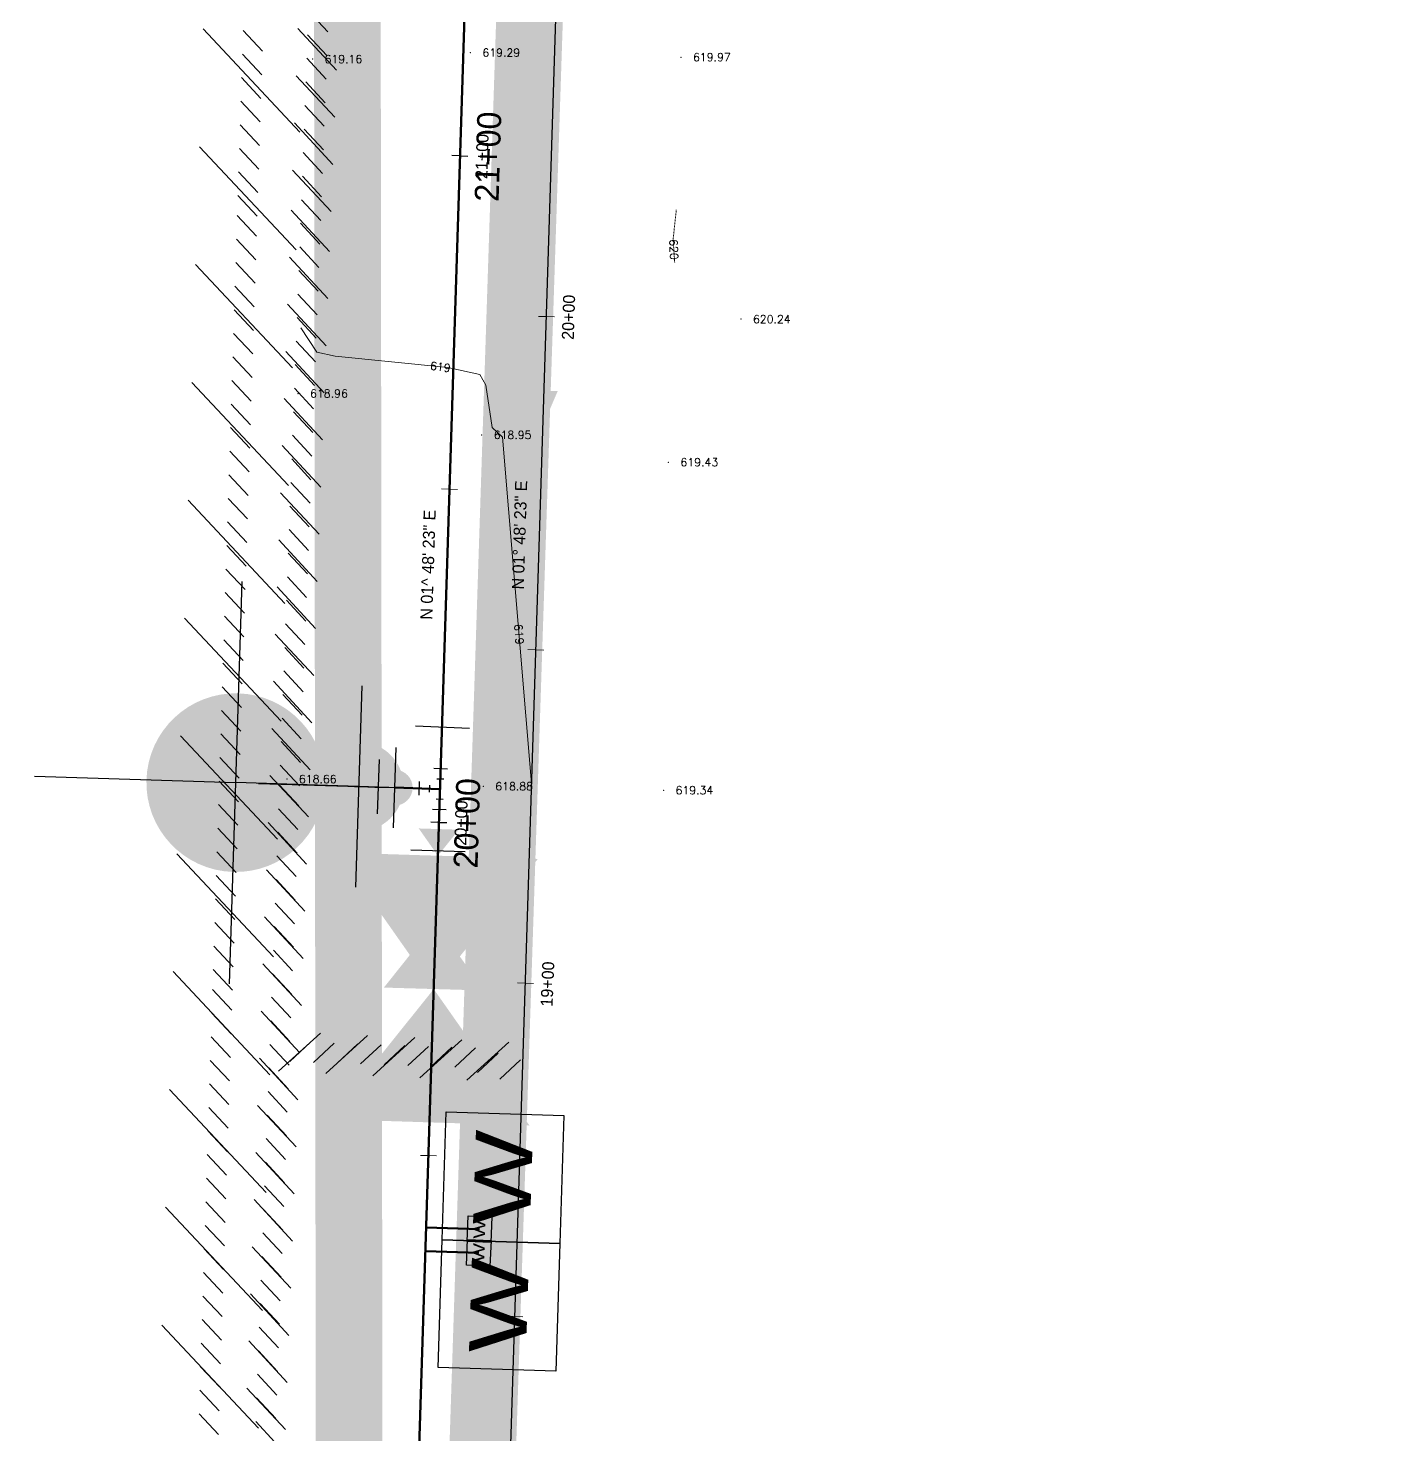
# Model space of a CAD drawing. Extents: x 2536931 to 2538613, y 7112513 to 7131087.
# Drawn here: x 2538311 to 2538514.2, y 7126765.9 to 7126976.9 of the extents above; entities that cross this region are included whole.
import ezdxf
from ezdxf.enums import TextEntityAlignment as Align

# ---------------------------------------------------------------- set-up
doc = ezdxf.new("R2010")
doc.units = 0
doc.header["$MEASUREMENT"] = 0
doc.linetypes.add('HIDDEN2', pattern=[0.1875, 0.125, -0.0625])
for name, color, linetype, lineweight in [('C-FIRE-HYDT-100SCALE', 7, 'Continuous', 30), ('C-FIRE-HYDT-200SCALE', 3, 'Continuous', 30), ('C-FIRE-HYDT-20SCALE', 30, 'Continuous', 30), ('C-FIRE-HYDT-40SCALE', 1, 'Continuous', 30), ('C-SSWR-UGND', 1, 'Continuous', 30), ('C-SSWR-UGND-ABAN', 7, 'Continuous', 13), ('C-SSWR-UGND-ABAN-20-SCALE', 7, 'Continuous', 13), ('C-WATR-INST-100SCALE', 7, 'Continuous', 30), ('C-WATR-INST-200SCALE', 3, 'Continuous', 30), ('C-WATR-INST-20SCALE', 30, 'Continuous', 30), ('C-WATR-INST-40SCALE', 1, 'Continuous', 30), ('C-WATR-UGND', 4, 'Continuous', 53), ('C-WATR-UGND-ABANDON-100', 7, 'Continuous', 13), ('C-WATR-UGND-ABANDON-20', 7, 'Continuous', 13), ('D_ALIGN_WL_20_SCALE', 7, 'Continuous', 30), ('D_ALIGN_WL_40_SCALE', 7, 'Continuous', 30), ('distance', 54, 'Continuous', 0), ('PT', 7, 'Continuous', 0), ('PTELEV', 5, 'Continuous', 0), ('V-TOPO-MAJR', 252, 'HIDDEN2', 0), ('V-TOPO-MINR', 8, 'Continuous', 0)]:
    doc.layers.add(name, color=color, linetype=linetype, lineweight=lineweight)
doc.layers.add('C-WATR-UGND-OLD', color=56, linetype='Continuous', lineweight=53, plot=False)
doc.styles.add('L90', font='simplex.shx', dxfattribs={"height": 0.0075})
doc.styles.add('Outline', font='simplex.shx', dxfattribs={"height": 0.09})
doc.styles.add('PTXT', font='romans.shx')
doc.styles.add('ROMANS', font='romans.shx')
doc.styles.add('Style-BRIDGE', font='BRIDGE.shx')

# ---------------------------------------------------------------- blocks, each defined once
blk = doc.blocks.new('FHP40SC')
at = {"layer": 'C-FIRE-HYDT-40SCALE'}
h = blk.add_hatch(color=256, dxfattribs=at)
edge = h.paths.add_edge_path()
edge.add_arc((0, 0), 2.68, 0.0002, 360.0002)
for p, q in [((0, 6.04), (0, 0)), ((-6.04, 0), (6.04, 0))]:
    blk.add_line(p, q, dxfattribs=at)
blk = doc.blocks.new('FHP40SC_1')
at = {"layer": 'C-FIRE-HYDT-20SCALE'}
h = blk.add_hatch(color=256, dxfattribs=at)
edge = h.paths.add_edge_path()
edge.add_arc((0, 0), 2.68, 0.0002, 360.0002)
for p, q in [((0, 6.04), (0, 0)), ((-6.04, 0), (6.04, 0))]:
    blk.add_line(p, q, dxfattribs=at)
blk = doc.blocks.new('TP20SC')
at = {"layer": 'C-WATR-INST-20SCALE'}
for p, q in [((-1.54, -0.51), (-1.54, 0.51)), ((-1.54, 0), (0, 0)), ((-0.51, 1.54), (0.51, 1.54)), ((0, 1.54), (0, 0)), ((1.54, 0), (0, 0)), ((1.54, 0.51), (1.54, -0.51))]:
    blk.add_line(p, q, dxfattribs=at)
blk = doc.blocks.new('WMP20SC new')
at = {"layer": 'C-WATR-INST-20SCALE', "lineweight": 30, "flags": 128}
blk.add_lwpolyline([(-1.92, 1.77), (1.92, 1.77), (1.92, -1.77), (-1.92, -1.77)], close=True, dxfattribs=at)
at = {"layer": 'C-WATR-INST-20SCALE', "color": 7, "linetype": 'Continuous', "lineweight": 30, "insert": (0, 0), "char_height": 1.71, "attachment_point": 5, "line_spacing_factor": 0.722892, "style": 'Outline'}
blk.add_mtext('\\FBRIDGE.shx;\\W1.315789x;W', dxfattribs=at)
blk = doc.blocks.new('WMP20SC new_1')
at = {"layer": 'C-WATR-INST-100SCALE', "flags": 128}
blk.add_lwpolyline([(-1.919, 1.767), (1.919, 1.767), (1.919, -1.767), (-1.919, -1.767)], close=True, dxfattribs=at)
at = {"layer": 'C-WATR-INST-100SCALE', "insert": (0, 0), "char_height": 1.71, "attachment_point": 5, "line_spacing_factor": 0.722892, "style": 'Outline'}
blk.add_mtext('\\FBRIDGE.shx;\\W1.315789x;W', dxfattribs=at)
blk = doc.blocks.new('FHP40SC_3')
at = {"layer": 'C-FIRE-HYDT-200SCALE'}
h = blk.add_hatch(color=256, dxfattribs=at)
edge = h.paths.add_edge_path()
edge.add_arc((0, 0), 2.679, 0.00017, 360.00017)
for p, q in [((0, 6.04), (0, 0)), ((-6.04, 0), (6.04, 0))]:
    blk.add_line(p, q, dxfattribs=at)
blk = doc.blocks.new('FHP40SC_4')
at = {"layer": 'C-FIRE-HYDT-100SCALE'}
h = blk.add_hatch(color=256, dxfattribs=at)
edge = h.paths.add_edge_path()
edge.add_arc((0, 0), 2.679, 0.0002, 360.0002)
for p, q in [((0, 6.04), (0, 0)), ((-6.04, 0), (6.04, 0))]:
    blk.add_line(p, q, dxfattribs=at)
blk = doc.blocks.new('WVP40SC_3')
at = {"layer": 'C-WATR-UGND-OLD', "extrusion": (0, 0, -1)}
blk.add_solid([(4, -3), (4, 3), (0, 0)], dxfattribs=at)
at = {"layer": 'C-WATR-UGND-OLD'}
blk.add_solid([(0, 0), (4, -3), (4, 3)], dxfattribs=at)
blk = doc.blocks.new('WVP40SC_2')
at = {"layer": 'C-WATR-INST-200SCALE', "extrusion": (0, 0, -1)}
blk.add_solid([(4, -3), (4, 3), (0, 0)], dxfattribs=at)
at = {"layer": 'C-WATR-INST-200SCALE'}
blk.add_solid([(0, 0), (4, -3), (4, 3)], dxfattribs=at)
blk = doc.blocks.new('WVP40SC')
at = {"layer": 'C-WATR-INST-40SCALE', "extrusion": (0, 0, -1)}
blk.add_solid([(4, -3), (4, 3), (0, 0)], dxfattribs=at)
at = {"layer": 'C-WATR-INST-40SCALE'}
blk.add_solid([(0, 0), (4, -3), (4, 3)], dxfattribs=at)
blk = doc.blocks.new('WVP40SC_1')
at = {"layer": 'C-WATR-INST-20SCALE', "extrusion": (0, 0, -1)}
blk.add_solid([(4, -3), (4, 3), (0, 0)], dxfattribs=at)
at = {"layer": 'C-WATR-INST-20SCALE'}
blk.add_solid([(0, 0), (4, -3), (4, 3)], dxfattribs=at)

msp = doc.modelspace()

# ---------------------------------------------------------------- linework, layer by layer
at = {"layer": 'C-SSWR-UGND'}
msp.add_line((2538381.69, 7126708.73), (2538396.35, 7127173.5), dxfattribs=at)
at = {"layer": 'C-SSWR-UGND', "extrusion": (0, 0, -1)}
msp.add_solid([(-2538386.35, 7126922.56), (-2538388.27, 7126917.32), (-2538390.46, 7126922.45)], dxfattribs=at)
at = {"layer": 'C-SSWR-UGND-ABAN', "linetype": 'Continuous'}
for p, q in [((2538351.51, 7126976.8), (2538357.28, 7126970.58)), ((2538351.24, 7126969.73), (2538357.02, 7126963.51)), ((2538350.98, 7126962.67), (2538356.75, 7126956.45)), ((2538350.71, 7126955.6), (2538356.49, 7126949.38)), ((2538350.49, 7126949.6), (2538356.26, 7126943.38)), ((2538350.22, 7126942.54), (2538355.99, 7126936.32)), ((2538349.96, 7126935.47), (2538355.73, 7126929.25)), ((2538349.69, 7126928.41), (2538355.46, 7126922.19)), ((2538349.43, 7126921.34), (2538355.2, 7126915.12)), ((2538349.16, 7126914.27), (2538354.93, 7126908.05)), ((2538348.9, 7126907.21), (2538354.67, 7126900.99)), ((2538348.63, 7126900.14), (2538354.4, 7126893.92)), ((2538348.37, 7126893.08), (2538354.14, 7126886.85)), ((2538348.1, 7126886.01), (2538353.87, 7126879.79)), ((2538347.84, 7126878.94), (2538353.61, 7126872.72)), ((2538347.57, 7126871.88), (2538353.34, 7126865.66)), ((2538347.31, 7126864.81), (2538353.08, 7126858.59)), ((2538347.04, 7126857.75), (2538352.81, 7126851.52)), ((2538346.78, 7126850.68), (2538352.55, 7126844.46)), ((2538346.51, 7126843.61), (2538352.28, 7126837.39)), ((2538346.25, 7126836.55), (2538352.02, 7126830.33)), ((2538345.98, 7126829.48), (2538351.75, 7126823.26)), ((2538354.9, 7126826.19), (2538348.61, 7126820.48)), ((2538361.96, 7126825.85), (2538355.68, 7126820.14)), ((2538369.02, 7126825.51), (2538362.74, 7126819.8)), ((2538376.08, 7126825.17), (2538369.8, 7126819.46)), ((2538383.15, 7126824.83), (2538376.86, 7126819.12)), ((2538345.72, 7126822.41), (2538351.49, 7126816.19)), ((2538345.45, 7126815.35), (2538351.22, 7126809.13)), ((2538345.19, 7126808.28), (2538350.96, 7126802.06)), ((2538344.92, 7126801.22), (2538350.69, 7126795)), ((2538344.66, 7126794.15), (2538350.43, 7126787.93)), ((2538344.39, 7126787.08), (2538350.16, 7126780.86)), ((2538344.12, 7126780.02), (2538349.9, 7126773.8)), ((2538343.86, 7126772.95), (2538349.63, 7126766.73))]:
    msp.add_line(p, q, dxfattribs=at)
at = {"layer": 'C-SSWR-UGND-ABAN-20-SCALE', "linetype": 'Continuous'}
for p, q in [((2538353.09, 7126979.41), (2538355.98, 7126976.3)), ((2538352.96, 7126975.88), (2538355.85, 7126972.77)), ((2538352.83, 7126972.35), (2538355.72, 7126969.24)), ((2538352.7, 7126968.81), (2538355.58, 7126965.7)), ((2538352.56, 7126965.28), (2538355.45, 7126962.17)), ((2538352.43, 7126961.75), (2538355.32, 7126958.64)), ((2538352.3, 7126958.21), (2538355.19, 7126955.1)), ((2538352.17, 7126954.68), (2538355.05, 7126951.57)), ((2538352.04, 7126951.15), (2538354.92, 7126948.04)), ((2538351.9, 7126947.61), (2538354.79, 7126944.5)), ((2538351.77, 7126944.08), (2538354.66, 7126940.97)), ((2538351.64, 7126940.55), (2538354.52, 7126937.44)), ((2538351.51, 7126937.01), (2538354.39, 7126933.9)), ((2538351.37, 7126933.48), (2538354.26, 7126930.37)), ((2538351.24, 7126929.95), (2538354.13, 7126926.84)), ((2538351.11, 7126926.42), (2538353.99, 7126923.31)), ((2538350.98, 7126922.88), (2538353.86, 7126919.77)), ((2538350.84, 7126919.35), (2538353.73, 7126916.24)), ((2538350.71, 7126915.82), (2538353.6, 7126912.71)), ((2538350.58, 7126912.28), (2538353.46, 7126909.17)), ((2538350.45, 7126908.75), (2538353.33, 7126905.64)), ((2538350.31, 7126905.22), (2538353.2, 7126902.11)), ((2538350.18, 7126901.68), (2538353.07, 7126898.57)), ((2538350.05, 7126898.15), (2538352.93, 7126895.04)), ((2538349.92, 7126894.62), (2538352.8, 7126891.51)), ((2538349.78, 7126891.09), (2538352.67, 7126887.97)), ((2538349.65, 7126887.55), (2538352.54, 7126884.44)), ((2538349.52, 7126884.02), (2538352.41, 7126880.91)), ((2538349.39, 7126880.49), (2538352.27, 7126877.38)), ((2538349.25, 7126876.95), (2538352.14, 7126873.84)), ((2538349.12, 7126873.42), (2538352.01, 7126870.31)), ((2538348.99, 7126869.89), (2538351.88, 7126866.78)), ((2538348.86, 7126866.35), (2538351.74, 7126863.24)), ((2538348.75, 7126863.36), (2538351.63, 7126860.25)), ((2538348.61, 7126859.82), (2538351.5, 7126856.71)), ((2538348.48, 7126856.29), (2538351.37, 7126853.18)), ((2538348.35, 7126852.76), (2538351.23, 7126849.65)), ((2538348.22, 7126849.22), (2538351.1, 7126846.11)), ((2538348.08, 7126845.69), (2538350.97, 7126842.58)), ((2538347.95, 7126842.16), (2538350.84, 7126839.05)), ((2538347.82, 7126838.62), (2538350.7, 7126835.51)), ((2538347.69, 7126835.09), (2538350.57, 7126831.98)), ((2538347.55, 7126831.56), (2538350.44, 7126828.45)), ((2538347.42, 7126828.02), (2538350.31, 7126824.91)), ((2538347.29, 7126824.49), (2538350.17, 7126821.38)), ((2538350.31, 7126821.93), (2538353.41, 7126824.82)), ((2538353.84, 7126821.8), (2538356.94, 7126824.7)), ((2538357.37, 7126821.68), (2538360.48, 7126824.57)), ((2538360.91, 7126821.56), (2538364.01, 7126824.45)), ((2538364.44, 7126821.43), (2538367.54, 7126824.33)), ((2538367.97, 7126821.31), (2538371.08, 7126824.2)), ((2538371.51, 7126821.19), (2538374.61, 7126824.08)), ((2538375.04, 7126821.06), (2538378.14, 7126823.96)), ((2538378.44, 7126820.3), (2538381.54, 7126823.19)), ((2538381.79, 7126819.27), (2538384.89, 7126822.16)), ((2538347.16, 7126820.96), (2538350.04, 7126817.85)), ((2538347.02, 7126817.43), (2538349.91, 7126814.32)), ((2538346.89, 7126813.89), (2538349.78, 7126810.78)), ((2538346.76, 7126810.36), (2538349.64, 7126807.25)), ((2538346.63, 7126806.83), (2538349.51, 7126803.72)), ((2538346.49, 7126803.29), (2538349.38, 7126800.18)), ((2538346.36, 7126799.76), (2538349.25, 7126796.65)), ((2538346.23, 7126796.23), (2538349.12, 7126793.12)), ((2538346.1, 7126792.69), (2538348.98, 7126789.58)), ((2538345.96, 7126789.16), (2538348.85, 7126786.05)), ((2538345.83, 7126785.63), (2538348.72, 7126782.52)), ((2538345.7, 7126782.1), (2538348.59, 7126778.99)), ((2538345.57, 7126778.56), (2538348.45, 7126775.45)), ((2538345.44, 7126775.03), (2538348.32, 7126771.92)), ((2538345.3, 7126771.5), (2538348.19, 7126768.39)), ((2538345.17, 7126767.96), (2538348.06, 7126764.85))]:
    msp.add_line(p, q, dxfattribs=at)
at = {"layer": 'C-WATR-INST-200SCALE'}
for p, q in [((2538377.25, 7126871.88), (2538369.12, 7126872.2)), ((2538373.11, 7126872.05), (2538372.52, 7126853.51)), ((2538363.71, 7126867.21), (2538363.39, 7126859.08)), ((2538372.81, 7126862.78), (2538342.17, 7126863.74)), ((2538376.59, 7126853.38), (2538368.45, 7126853.64))]:
    msp.add_line(p, q, dxfattribs=at)
at = {"layer": 'C-WATR-INST-40SCALE'}
for p, q in [((2538371.88, 7126865.9), (2538373.94, 7126865.83)), ((2538372.91, 7126865.86), (2538372.81, 7126862.78)), ((2538369.7, 7126861.85), (2538369.76, 7126863.9)), ((2538369.73, 7126862.88), (2538372.81, 7126862.78)), ((2538372.72, 7126859.69), (2538372.81, 7126862.78)), ((2538373.74, 7126859.66), (2538371.69, 7126859.73))]:
    msp.add_line(p, q, dxfattribs=at)
at = {"layer": 'C-WATR-UGND'}
for p, q in [((2538368.71, 7126732.77), (2538423.09, 7128457.03)), ((2538372.81, 7126862.78), (2538366.03, 7126862.99)), ((2538378.74, 7126796.78), (2538370.74, 7126797.04)), ((2538378.62, 7126793.25), (2538370.63, 7126793.5))]:
    msp.add_line(p, q, dxfattribs=at)
at = {"layer": 'C-WATR-UGND-ABANDON-100'}
for p, q in [((2538351.8, 7126961.3), (2538337.29, 7126976.77)), ((2538351.24, 7126943.63), (2538336.72, 7126959.1)), ((2538350.67, 7126925.96), (2538336.16, 7126941.43)), ((2538350.11, 7126908.29), (2538335.6, 7126923.76)), ((2538349.55, 7126890.62), (2538335.03, 7126906.09)), ((2538348.98, 7126872.95), (2538334.47, 7126888.42)), ((2538348.42, 7126855.28), (2538333.91, 7126870.75)), ((2538347.86, 7126837.62), (2538333.34, 7126853.09)), ((2538347.29, 7126819.95), (2538332.78, 7126835.42)), ((2538346.73, 7126802.28), (2538332.22, 7126817.75)), ((2538346.17, 7126784.61), (2538331.65, 7126800.08)), ((2538345.6, 7126766.94), (2538331.09, 7126782.41))]:
    msp.add_line(p, q, dxfattribs=at)
at = {"layer": 'C-WATR-UGND-ABANDON-20', "linetype": 'Continuous'}
for p, q in [((2538343.28, 7126976.51), (2538346.18, 7126973.42)), ((2538343.17, 7126972.98), (2538346.07, 7126969.89)), ((2538343.06, 7126969.45), (2538345.96, 7126966.35)), ((2538342.94, 7126965.91), (2538345.85, 7126962.82)), ((2538342.83, 7126962.38), (2538345.73, 7126959.28)), ((2538342.72, 7126958.85), (2538345.62, 7126955.75)), ((2538342.61, 7126955.31), (2538345.51, 7126952.22)), ((2538342.49, 7126951.78), (2538345.4, 7126948.68)), ((2538342.4, 7126948.78), (2538345.3, 7126945.68)), ((2538342.28, 7126945.25), (2538345.19, 7126942.15)), ((2538342.17, 7126941.71), (2538345.07, 7126938.62)), ((2538342.06, 7126938.18), (2538344.96, 7126935.08)), ((2538341.95, 7126934.64), (2538344.85, 7126931.55)), ((2538341.83, 7126931.11), (2538344.74, 7126928.02)), ((2538341.72, 7126927.58), (2538344.62, 7126924.48)), ((2538341.61, 7126924.04), (2538344.51, 7126920.95)), ((2538341.5, 7126920.51), (2538344.4, 7126917.41)), ((2538341.38, 7126916.98), (2538344.29, 7126913.88)), ((2538341.27, 7126913.44), (2538344.17, 7126910.35)), ((2538341.16, 7126909.91), (2538344.06, 7126906.81)), ((2538341.04, 7126906.37), (2538343.95, 7126903.28)), ((2538340.93, 7126902.84), (2538343.83, 7126899.75)), ((2538340.82, 7126899.31), (2538343.72, 7126896.21)), ((2538340.71, 7126895.77), (2538343.61, 7126892.68)), ((2538340.59, 7126892.24), (2538343.5, 7126889.15)), ((2538340.48, 7126888.71), (2538343.38, 7126885.61)), ((2538340.37, 7126885.17), (2538343.27, 7126882.08)), ((2538340.26, 7126881.64), (2538343.16, 7126878.54)), ((2538340.14, 7126878.1), (2538343.05, 7126875.01)), ((2538340.03, 7126874.57), (2538342.93, 7126871.48)), ((2538339.92, 7126871.04), (2538342.82, 7126867.94)), ((2538339.81, 7126867.5), (2538342.71, 7126864.41)), ((2538339.69, 7126863.97), (2538342.6, 7126860.88)), ((2538339.58, 7126860.44), (2538342.48, 7126857.34)), ((2538339.47, 7126856.9), (2538342.37, 7126853.81)), ((2538339.35, 7126853.37), (2538342.26, 7126850.27)), ((2538339.24, 7126849.83), (2538342.14, 7126846.74)), ((2538339.13, 7126846.3), (2538342.03, 7126843.21)), ((2538339.02, 7126842.77), (2538341.92, 7126839.67)), ((2538338.9, 7126839.23), (2538341.81, 7126836.14)), ((2538338.79, 7126835.7), (2538341.69, 7126832.61)), ((2538338.7, 7126832.7), (2538341.6, 7126829.61)), ((2538338.58, 7126829.17), (2538341.49, 7126826.07)), ((2538338.47, 7126825.63), (2538341.37, 7126822.54)), ((2538338.36, 7126822.1), (2538341.26, 7126819.01)), ((2538338.24, 7126818.57), (2538341.15, 7126815.47)), ((2538338.13, 7126815.03), (2538341.04, 7126811.94)), ((2538338.02, 7126811.5), (2538340.92, 7126808.4)), ((2538337.91, 7126807.96), (2538340.81, 7126804.87)), ((2538337.79, 7126804.43), (2538340.7, 7126801.34)), ((2538337.68, 7126800.9), (2538340.58, 7126797.8)), ((2538337.57, 7126797.36), (2538340.47, 7126794.27)), ((2538337.46, 7126793.83), (2538340.36, 7126790.74)), ((2538337.34, 7126790.3), (2538340.25, 7126787.2)), ((2538337.23, 7126786.76), (2538340.13, 7126783.67)), ((2538337.12, 7126783.23), (2538340.02, 7126780.13)), ((2538337.01, 7126779.69), (2538339.91, 7126776.6)), ((2538336.89, 7126776.16), (2538339.8, 7126773.07)), ((2538336.78, 7126772.63), (2538339.68, 7126769.53)), ((2538336.67, 7126769.09), (2538339.57, 7126766))]:
    msp.add_line(p, q, dxfattribs=at)
at = {"layer": 'D_ALIGN_WL_20_SCALE', "color": 6, "lineweight": 13}
for p, q in [((2538375.81, 7126957.73), (2538374.61, 7126957.77)), ((2538375.81, 7126957.73), (2538377.01, 7126957.69)), ((2538374.23, 7126907.76), (2538373.03, 7126907.79)), ((2538374.23, 7126907.76), (2538375.43, 7126907.72)), ((2538372.81, 7126862.78), (2538371.61, 7126862.82)), ((2538372.66, 7126857.78), (2538371.46, 7126857.82)), ((2538372.66, 7126857.78), (2538373.85, 7126857.74)), ((2538371.08, 7126807.81), (2538369.88, 7126807.84)), ((2538371.08, 7126807.81), (2538372.28, 7126807.77))]:
    msp.add_line(p, q, dxfattribs=at)
at = {"layer": 'D_ALIGN_WL_20_SCALE', "color": 2, "lineweight": 13}
for p, q in [((2538388.78, 7126933.62), (2538387.58, 7126933.66)), ((2538388.78, 7126933.62), (2538389.98, 7126933.58)), ((2538387.2, 7126883.65), (2538386, 7126883.69)), ((2538387.2, 7126883.65), (2538388.4, 7126883.61)), ((2538385.63, 7126833.67), (2538384.43, 7126833.71)), ((2538385.63, 7126833.67), (2538386.83, 7126833.63)), ((2538384.05, 7126783.7), (2538382.85, 7126783.73)), ((2538384.05, 7126783.7), (2538385.25, 7126783.66))]:
    msp.add_line(p, q, dxfattribs=at)
at = {"layer": 'D_ALIGN_WL_40_SCALE', "color": 6}
for p, q in [((2538375.81, 7126957.73), (2538374.61, 7126957.77)), ((2538375.81, 7126957.73), (2538377.01, 7126957.69)), ((2538372.66, 7126857.78), (2538371.46, 7126857.82)), ((2538372.66, 7126857.78), (2538373.85, 7126857.74))]:
    msp.add_line(p, q, dxfattribs=at)
at = {"layer": 'distance', "color": 7, "linetype": 'Continuous', "lineweight": 0, "const_width": 10}
for points in [[(2538509.23, 7129167.85), (2538386.36, 7128095.99), (2538358.75, 7127119.82), (2538359.33, 7126636.89), (2538336.27, 7125875.85)], [(2538350.05, 7125872.84), (2538429.93, 7128312.9), (2538436.68, 7128453.75), (2538506.78, 7129126.31)]]:
    msp.add_lwpolyline(points, dxfattribs=at)
at = {"layer": 'PT'}
for p in [(2538377.37, 7126973.2, 619.29), (2538353.69, 7126972.23, 619.16), (2538408.96, 7126972.52, 619.96), (2538417.95, 7126933.24, 620.24), (2538351.53, 7126922.09, 618.96), (2538379.07, 7126915.88, 618.94), (2538407.08, 7126911.79, 619.43), (2538349.85, 7126864.28, 618.66), (2538379.3, 7126863.18, 618.88), (2538406.34, 7126862.6, 619.34)]:
    msp.add_point(p, dxfattribs=at)
at = {"layer": 'V-TOPO-MAJR', "elevation": 620, "flags": 128}
msp.add_lwpolyline([(2538408.01, 7126941.71), (2538407.78, 7126945.22), (2538408.25, 7126949.63)], dxfattribs=at)
at = {"layer": 'V-TOPO-MINR', "elevation": 619, "flags": 128}
msp.add_lwpolyline([(2538351.95, 7126931.92), (2538354.32, 7126928.27), (2538357.11, 7126927.68), (2538373.98, 7126925.97), (2538378.8, 7126924.96), (2538379.66, 7126923.32), (2538380.61, 7126916.98), (2538382.19, 7126915.52), (2538386.58, 7126863.03)], dxfattribs=at)

# ---------------------------------------------------------------- block references
at = {"layer": 'C-FIRE-HYDT-100SCALE', "xscale": 2.499999999999999, "yscale": 2.499999999999999, "zscale": 2.499999999999999, "rotation": 88.1931155652171}
msp.add_blockref('FHP40SC_3', (2538360.67, 7126863.16), dxfattribs=at)
at = {"layer": 'C-FIRE-HYDT-200SCALE', "xscale": 5.000000000000001, "yscale": 5.000000000000001, "zscale": 5.000000000000001, "rotation": 88.198098477372}
msp.add_blockref('FHP40SC_4', (2538342.17, 7126863.74), dxfattribs=at)
at = {"layer": 'C-FIRE-HYDT-20SCALE', "xscale": 0.4999999999999999, "yscale": 0.5, "zscale": 0.5, "rotation": 88.17507456812496}
msp.add_blockref('FHP40SC_1', (2538366.03, 7126862.99), dxfattribs=at)
at = {"layer": 'C-FIRE-HYDT-40SCALE', "rotation": 88.17507456812496}
msp.add_blockref('FHP40SC', (2538366.03, 7126862.99), dxfattribs=at)
at = {"layer": 'C-WATR-INST-100SCALE'}
for name, p, xscale, yscale, zscale, rotation in [('WVP40SC_3', (2538372.18, 7126842.79), 2.5, 2.5, 2.5, 268.343954216411), ('WMP20SC new_1', (2538382.26, 7126804.51), 5, 5, 5, 88.19367748134945), ('WMP20SC new_1', (2538381.65, 7126785.34), 5, 5, 5, 88.19367748134945)]:
    msp.add_blockref(name, p, dxfattribs=dict(at, xscale=xscale, yscale=yscale, zscale=zscale, rotation=rotation))
at = {"layer": 'C-WATR-INST-200SCALE', "xscale": 5.000000000000001, "yscale": 5.000000000000001, "zscale": 5.000000000000001, "rotation": 88.19367624997378}
msp.add_blockref('WVP40SC_2', (2538371.87, 7126832.79), dxfattribs=at)
at = {"layer": 'C-WATR-INST-20SCALE', "rotation": 88.19367804357529}
msp.add_blockref('TP20SC', (2538372.81, 7126862.78), dxfattribs=at)
at = {"layer": 'C-WATR-INST-20SCALE', "xscale": 0.5000000000000001, "yscale": 0.5000000000000001, "zscale": 0.5000000000000001, "rotation": 88.19367624997378}
msp.add_blockref('WVP40SC_1', (2538372.5, 7126852.78), dxfattribs=at)
at = {"layer": 'C-WATR-INST-20SCALE', "lineweight": 30, "rotation": 87.62539200708026}
for p in [(2538378.74, 7126796.78), (2538378.62, 7126793.25)]:
    msp.add_blockref('WMP20SC new', p, dxfattribs=at)
at = {"layer": 'C-WATR-INST-40SCALE', "rotation": 88.19367624997378}
msp.add_blockref('WVP40SC', (2538372.5, 7126852.78), dxfattribs=at)

# ---------------------------------------------------------------- texts
at = {"layer": 'D_ALIGN_WL_20_SCALE', "color": 2, "lineweight": 13, "style": 'Style-BRIDGE'}
for s, rotation, p in [('20+00', 88.1937, (2538391.18, 7126933.55)), ('N 01%%d 48\' 23" E', 88.1937, (2538383.84, 7126900.9)), ('19+00', 87.5892, (2538388.03, 7126833.58))]:
    msp.add_text(s, height=1.8, rotation=rotation, dxfattribs=at).set_placement(p, align=Align.TOP_CENTER)
at = {"layer": 'D_ALIGN_WL_20_SCALE', "color": 6, "lineweight": 13, "char_height": 1.8, "attachment_point": 2, "rotation": 88.1937, "line_spacing_factor": 0.722892, "style": 'L90'}
for s, insert in [('\\FBRIDGE.shx;21+00', (2538378.21, 7126957.66)), ('\\FBRIDGE.shx;N 01^  48\' 23" E', (2538370.11, 7126896.45)), ('\\FBRIDGE.shx;20+00', (2538375.05, 7126857.71))]:
    msp.add_mtext(s, dxfattribs=dict(at, insert=insert))
at = {"layer": 'D_ALIGN_WL_40_SCALE', "color": 6, "char_height": 3.6, "attachment_point": 2, "rotation": 88.1937, "line_spacing_factor": 0.722892, "style": 'L90'}
for s, insert in [('\\FBRIDGE.shx;21+00', (2538378.21, 7126957.66)), ('\\FBRIDGE.shx;20+00', (2538375.05, 7126857.71))]:
    msp.add_mtext(s, dxfattribs=dict(at, insert=insert))
at = {"layer": 'PTELEV', "style": 'PTXT'}
for s, p in [('619.29', (2538379.17, 7126972.6, 619.29)), ('619.97', (2538410.76, 7126971.92, 619.96)), ('619.16', (2538355.49, 7126971.63, 619.16)), ('620.24', (2538419.75, 7126932.64, 620.24)), ('618.96', (2538353.33, 7126921.49, 618.96)), ('618.95', (2538380.87, 7126915.28, 618.94)), ('619.43', (2538408.88, 7126911.19, 619.43)), ('618.66', (2538351.65, 7126863.68, 618.66)), ('618.88', (2538381.1, 7126862.59, 618.88)), ('619.34', (2538408.14, 7126862, 619.34))]:
    msp.add_text(s, height=1.2, dxfattribs=at).set_placement(p)
at = {"layer": 'V-TOPO-MAJR', "insert": (2538407.88, 7126943.69), "char_height": 1.2, "attachment_point": 5, "rotation": 271.7492, "style": 'ROMANS'}
msp.add_mtext('620', dxfattribs=at)
at = {"layer": 'V-TOPO-MINR', "char_height": 1.2, "attachment_point": 5, "style": 'ROMANS'}
for insert, rotation in [((2538372.87, 7126926.08), 352.5256), ((2538384.66, 7126885.99), 274.7729)]:
    msp.add_mtext('619', dxfattribs=dict(at, insert=insert, rotation=rotation))

doc.saveas('drawing.dxf')
